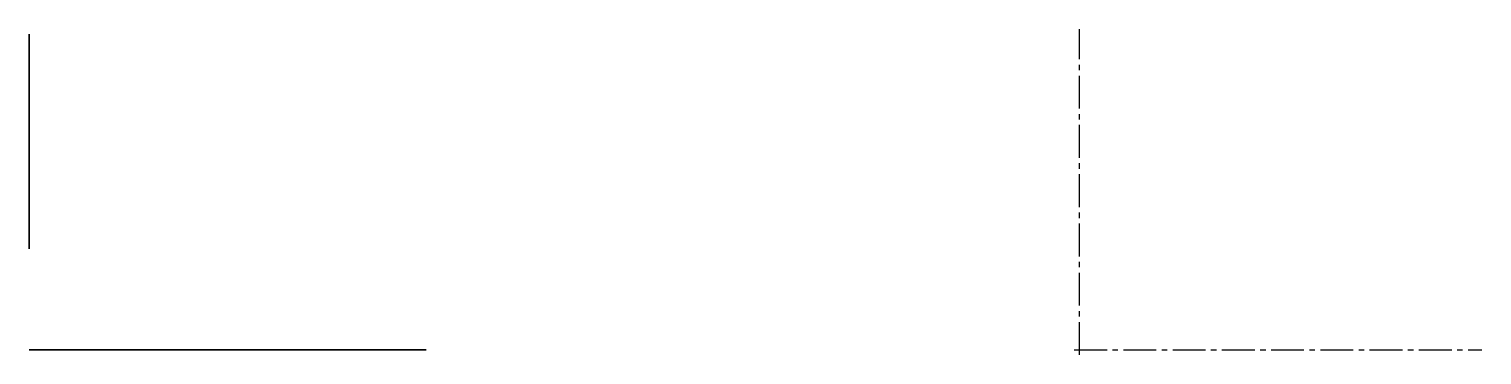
# Model space of a CAD drawing. Header units: metres. Extents: x -41.3 to -8.1, y -6.8 to 0.6.
import ezdxf

# ---------------------------------------------------------------- set-up
doc = ezdxf.new("R2010")
doc.units = ezdxf.units.M
doc.header["$MEASUREMENT"] = 0
doc.linetypes.add('CENTER2', pattern=[1.125, 0.75, -0.125, 0.125, -0.125])
for name, color, linetype in [('Layer aux', 2, 'Continuous'), ('schita1', 4, 'Continuous'), ('schita2', 6, 'Continuous'), ('schita3', 2, 'Continuous'), ('schita4', 5, 'Continuous')]:
    doc.layers.add(name, color=color, linetype=linetype)

# ---------------------------------------------------------------- blocks, each defined once
blk = doc.blocks.new('*U28')
at = {"layer": 'Layer aux', "color": 0, "linetype": 'CENTER2', "transparency": 16777216}
blk.add_line((-4.658, 0), (4.658, 0), dxfattribs=at)
blk = doc.blocks.new('*U37')
at = {"layer": 'Layer aux', "color": 0, "linetype": 'CENTER2', "transparency": 16777216}
blk.add_line((0, -3.72), (0, 3.72), dxfattribs=at)

msp = doc.modelspace()

# ---------------------------------------------------------------- linework, layer by layer
at = {"layer": 'schita1', "color": 4, "extrusion": (5.8687e-15, -1, 5.14091e-30), "elevation": 6.7}
msp.add_lwpolyline([(-41.267, 0), (-32.191, 0), (-32.191, 5.4), (-41.267, 5.4), (-41.267, 0)], dxfattribs=at)
at = {"layer": 'schita2', "color": 6, "extrusion": (6.28767e-15, -1, 9.68922e-15), "elevation": 6.7}
for points in [[(-41.267, 0), (-41.267, -1.25), (-40.745, -1.25), (-40.745, -1.75), (-36.645, -1.75), (-36.645, -0.95), (-35.726, -0.95), (-35.726, 0), (-41.267, 0)], [(-41.267, 5.4), (-41.267, 6.65), (-40.746, 6.65), (-40.746, 7.15), (-36.746, 7.15), (-36.746, 6.35), (-35.727, 6.35), (-35.727, 5.4), (-41.267, 5.4)]]:
    msp.add_lwpolyline(points, dxfattribs=at)
at = {"layer": 'schita3', "color": 2, "extrusion": (-1, -6.14683e-15, 1.02205e-14), "elevation": 41.267}
msp.add_lwpolyline([(-0.5, 3.9), (1.4, 3.9), (1.4, 4.2), (4.4, 4.2), (4.4, 1.2), (1.1, 1.2), (1.1, 1.5), (-0.5, 1.5), (-0.5, 3.9)], dxfattribs=at)
at = {"layer": 'schita4', "color": 5, "extrusion": (-1, -5.10748e-15, 3.47376e-14), "elevation": 41.267}
msp.add_lwpolyline([(3.2, 1.5), (3.2, 0.9), (0.8, 0.9), (0.8, 1.2), (0.4, 1.2), (0.4, 1.5)], close=True, dxfattribs=at)
at = {"layer": 'schita4', "color": 5, "extrusion": (-1, -5.10748e-15, 3.09876e-14), "elevation": 41.267}
msp.add_lwpolyline([(3.2, 3.9), (3.2, 4.5), (0.8, 4.5), (0.8, 4.2), (0.4, 4.2), (0.4, 3.9)], close=True, dxfattribs=at)

# ---------------------------------------------------------------- block references
at = {"layer": 'Layer aux', "linetype": 'CENTER2'}
msp.add_blockref('*U37', (-17.267, -3.1, 3.474), dxfattribs=at)
at = {"layer": 'Layer aux', "color": 2, "linetype": 'CENTER2'}
msp.add_blockref('*U28', (-12.729, -6.7, 3.474), dxfattribs=at)

doc.saveas('drawing.dxf')
